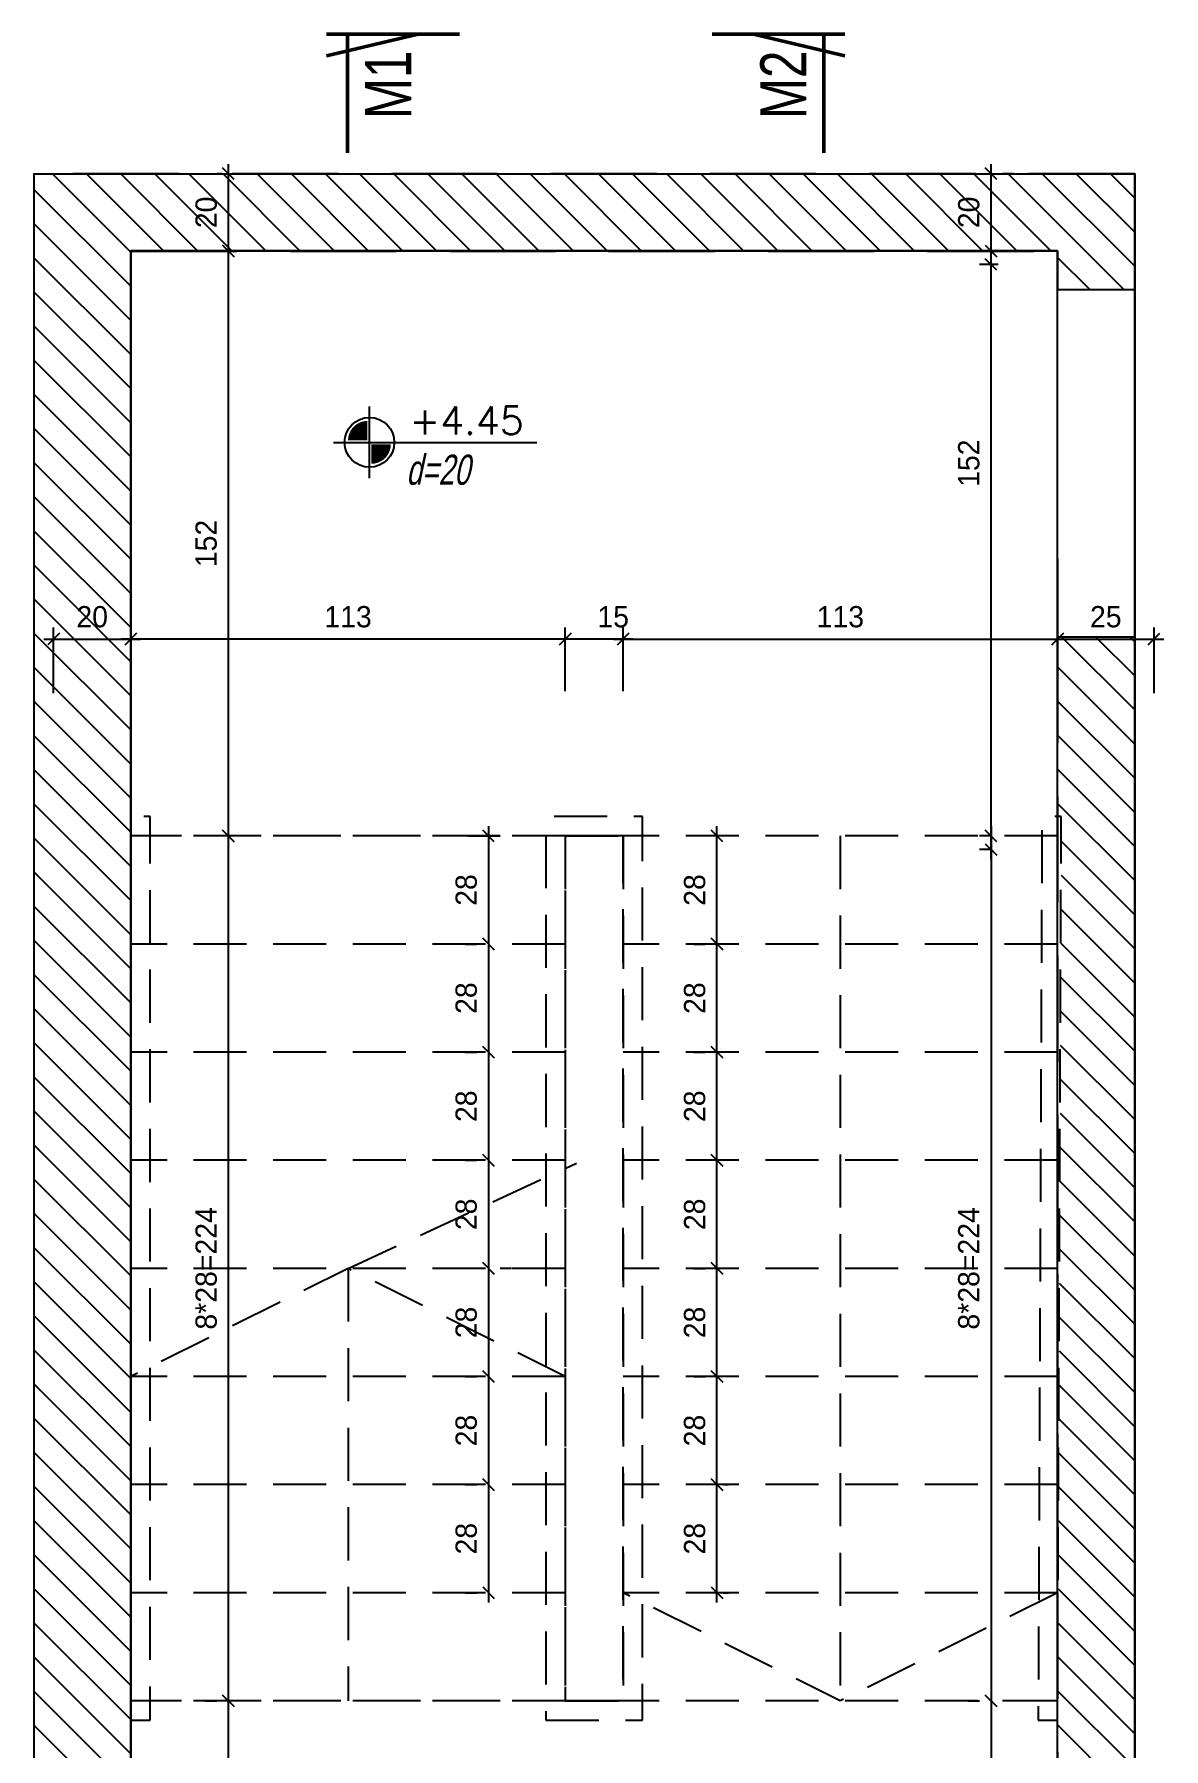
# Model space of a CAD drawing. Header units: inches. Extents: x -5298 to 11252, y 8210 to 22495.
# Drawn here: x 10465.4 to 10757.9, y 11785.6 to 12229.6 of the extents above; entities that cross this region are included whole.
import ezdxf
from ezdxf.enums import TextEntityAlignment as Align

# ---------------------------------------------------------------- set-up
doc = ezdxf.new("R2010")
doc.units = ezdxf.units.IN
doc.header["$LTSCALE"] = 55
doc.header["$MEASUREMENT"] = 0
doc.linetypes.add('DASHED2', pattern=[0.375, 0.25, -0.125])
doc.linetypes.add('HIDDEN', pattern=[0.375, 0.25, -0.125])
doc.layers.get('Defpoints').update_dxf_attribs({"color": 40})
for name, color, linetype in [('BEAM', 3, 'Continuous'), ('D7', 2, 'Continuous'), ('dim', 2, 'Continuous'), ('dim-50-v', 2, 'Continuous'), ('ENG_beton nifsak', 4, 'Continuous'), ('ENG_beton ole', 3, 'DASHED2'), ('HATCH', 8, 'Continuous'), ('V', 1, 'Continuous')]:
    doc.layers.add(name, color=color, linetype=linetype)
doc.layers.add('W', color=1, linetype='Continuous', lineweight=50)
doc.styles.add('AA', font='hebtxt', dxfattribs={"width": 0.8, "oblique": 8})
doc.styles.add('AD', font='oron')
doc.styles.add('HEBTXT', font='hebtxt-weld.shx')
doc.styles.add('ROMANS', font='romans')
doc.dimstyles.new('25', dxfattribs={"dimtxt": 5.5, "dimasz": 3, "dimexe": 3, "dimexo": 6, "dimgap": 3, "dimtad": 1, "dimdec": 0, "dimrnd": 0.5, "dimdsep": 46, "dimtxsty": 'HEBTXT', "dimblk1": 'OBLIQUE', "dimblk2": 'OBLIQUE', "dimsah": 1, "dimcen": 1, "dimdle": 2.5, "dimclre": 9, "dimclrt": 3, "dimadec": 0, "dimazin": 0, "dimtfac": 1, "dimtdec": 0, "dimtix": 1, "dimtmove": 2, "dimatfit": 3, "dimldrblk": 'OBLIQUE', "dimfxl": 1, "dimtolj": 1, "dimarcsym": 0})

# ---------------------------------------------------------------- blocks, each defined once
blk = doc.blocks.new('_OBLIQUE')
at = {"color": 0, "linetype": 'ByBlock'}
blk.add_line((-0.5, -0.5), (0.5, 0.5), dxfattribs=at)
blk = doc.blocks.new('*D318')
at = {"layer": 'Defpoints', "color": 0, "linetype": 'Continuous', "transparency": 16777216}
for p in [(10713.22, 12170), (10721.08, 12170, 0), (10719.22, 12018.49)]:
    blk.add_point(p, dxfattribs=at)
at = {"layer": 'dim-50-v', "color": 0, "linetype": 'Continuous', "lineweight": -2, "transparency": 16777216}
blk.add_line((10713.22, 12015.99), (10713.22, 12172.5), dxfattribs=at)
at = {"layer": 'dim-50-v', "color": 9, "linetype": 'Continuous', "lineweight": -2, "transparency": 16777216}
for p, q in [((10715.08, 12170), (10710.22, 12170)), ((10713.22, 12018.49), (10710.22, 12018.49))]:
    blk.add_line(p, q, dxfattribs=at)
at = {"layer": 'dim-50-v', "color": 0, "linetype": 'Continuous', "lineweight": -2, "transparency": 16777216, "xscale": 3, "yscale": 3, "zscale": 3}
for p, rotation in [((10713.22, 12170), 90), ((10713.22, 12018.49), 270)]:
    blk.add_blockref('_OBLIQUE', p, dxfattribs=dict(at, rotation=rotation))
at = {"layer": 'dim-50-v', "color": 3, "linetype": 'Continuous', "transparency": 16777216, "insert": (10707.47, 12118.54), "char_height": 5.5, "attachment_point": 5, "rotation": 90, "style": 'HEBTXT'}
blk.add_mtext('\\A1;152', dxfattribs=at)
blk = doc.blocks.new('*D319')
at = {"layer": 'Defpoints', "color": 0, "linetype": 'Continuous', "transparency": 16777216}
for p in [(10713.22, 11797.99, 0), (10713.22, 11683.5), (10726.14, 11683.5, 0)]:
    blk.add_point(p, dxfattribs=at)
at = {"layer": 'dim-50-v', "color": 0, "linetype": 'Continuous', "lineweight": -2, "transparency": 16777216}
blk.add_line((10713.22, 11800.49), (10713.22, 11681), dxfattribs=at)
at = {"layer": 'dim-50-v', "color": 9, "linetype": 'Continuous', "lineweight": -2, "transparency": 16777216}
for p, q in [((10719.22, 11797.99), (10716.22, 11797.99)), ((10720.14, 11683.5), (10710.22, 11683.5))]:
    blk.add_line(p, q, dxfattribs=at)
at = {"layer": 'dim-50-v', "color": 0, "linetype": 'Continuous', "lineweight": -2, "transparency": 16777216, "xscale": 3, "yscale": 3, "zscale": 3}
for p, rotation in [((10713.22, 11797.99), 90), ((10713.22, 11683.5), 270)]:
    blk.add_blockref('_OBLIQUE', p, dxfattribs=dict(at, rotation=rotation))
at = {"layer": 'dim-50-v', "color": 3, "linetype": 'Continuous', "transparency": 16777216, "insert": (10707.47, 11745.64), "char_height": 5.5, "attachment_point": 5, "rotation": 90, "style": 'HEBTXT'}
blk.add_mtext('\\A1;115', dxfattribs=at)
blk = doc.blocks.new('*D320')
at = {"layer": 'Defpoints', "color": 0, "linetype": 'Continuous', "transparency": 16777216}
for p in [(10730.44, 12099.67, 0), (10755.43, 12072.99), (10755.43, 12052.99)]:
    blk.add_point(p, dxfattribs=at)
at = {"layer": 'dim-50-v', "color": 9, "linetype": 'Continuous', "lineweight": -2, "transparency": 16777216}
for p, q in [((10730.44, 12093.67), (10730.44, 12069.99)), ((10755.43, 12058.99), (10755.43, 12075.99))]:
    blk.add_line(p, q, dxfattribs=at)
at = {"layer": 'dim-50-v', "color": 0, "linetype": 'Continuous', "lineweight": -2, "transparency": 16777216}
blk.add_line((10727.94, 12072.99), (10757.93, 12072.99), dxfattribs=at)
at = {"layer": 'dim-50-v', "color": 0, "linetype": 'Continuous', "lineweight": -2, "transparency": 16777216, "xscale": 3, "yscale": 3, "zscale": 3, "rotation": 180}
blk.add_blockref('_OBLIQUE', (10730.44, 12072.99), dxfattribs=at)
at = {"layer": 'dim-50-v', "color": 0, "linetype": 'Continuous', "lineweight": -2, "transparency": 16777216, "xscale": 3, "yscale": 3, "zscale": 3}
blk.add_blockref('_OBLIQUE', (10755.43, 12072.99), dxfattribs=at)
at = {"layer": 'dim-50-v', "color": 3, "linetype": 'Continuous', "transparency": 16777216, "insert": (10742.94, 12078.74), "char_height": 5.5, "attachment_point": 5, "style": 'HEBTXT'}
blk.add_mtext('\\A1;25', dxfattribs=at)
blk = doc.blocks.new('*D321')
at = {"layer": 'Defpoints', "color": 0, "linetype": 'Continuous', "transparency": 16777216}
for p in [(10730.44, 12099.67, 0), (10730.44, 12072.99), (10617.94, 12053.49, 0)]:
    blk.add_point(p, dxfattribs=at)
at = {"layer": 'dim-50-v', "color": 9, "linetype": 'Continuous', "lineweight": -2, "transparency": 16777216}
for p, q in [((10730.44, 12093.67), (10730.44, 12069.99)), ((10617.94, 12059.49), (10617.94, 12075.99))]:
    blk.add_line(p, q, dxfattribs=at)
at = {"layer": 'dim-50-v', "color": 0, "linetype": 'Continuous', "lineweight": -2, "transparency": 16777216}
blk.add_line((10615.44, 12072.99), (10732.94, 12072.99), dxfattribs=at)
at = {"layer": 'dim-50-v', "color": 0, "linetype": 'Continuous', "lineweight": -2, "transparency": 16777216, "xscale": 3, "yscale": 3, "zscale": 3, "rotation": 180}
blk.add_blockref('_OBLIQUE', (10617.94, 12072.99), dxfattribs=at)
at = {"layer": 'dim-50-v', "color": 0, "linetype": 'Continuous', "lineweight": -2, "transparency": 16777216, "xscale": 3, "yscale": 3, "zscale": 3}
blk.add_blockref('_OBLIQUE', (10730.44, 12072.99), dxfattribs=at)
at = {"layer": 'dim-50-v', "color": 3, "linetype": 'Continuous', "transparency": 16777216, "insert": (10674.19, 12078.74), "char_height": 5.5, "attachment_point": 5, "style": 'HEBTXT'}
blk.add_mtext('\\A1;113', dxfattribs=at)
blk = doc.blocks.new('*D322')
at = {"layer": 'Defpoints', "color": 0, "linetype": 'Continuous', "transparency": 16777216}
for p in [(10490.43, 12099.67, 0), (10490.43, 12072.99), (10470.43, 12052.99)]:
    blk.add_point(p, dxfattribs=at)
at = {"layer": 'dim-50-v', "color": 9, "linetype": 'Continuous', "lineweight": -2, "transparency": 16777216}
for p, q in [((10490.43, 12093.67), (10490.43, 12069.99)), ((10470.43, 12058.99), (10470.43, 12075.99))]:
    blk.add_line(p, q, dxfattribs=at)
at = {"layer": 'dim-50-v', "color": 0, "linetype": 'Continuous', "lineweight": -2, "transparency": 16777216}
blk.add_line((10467.93, 12072.99), (10492.93, 12072.99), dxfattribs=at)
at = {"layer": 'dim-50-v', "color": 0, "linetype": 'Continuous', "lineweight": -2, "transparency": 16777216, "xscale": 3, "yscale": 3, "zscale": 3, "rotation": 180}
blk.add_blockref('_OBLIQUE', (10470.43, 12072.99), dxfattribs=at)
at = {"layer": 'dim-50-v', "color": 0, "linetype": 'Continuous', "lineweight": -2, "transparency": 16777216, "xscale": 3, "yscale": 3, "zscale": 3}
blk.add_blockref('_OBLIQUE', (10490.43, 12072.99), dxfattribs=at)
at = {"layer": 'dim-50-v', "color": 3, "linetype": 'Continuous', "transparency": 16777216, "insert": (10480.43, 12078.74), "char_height": 5.5, "attachment_point": 5, "style": 'HEBTXT'}
blk.add_mtext('\\A1;20', dxfattribs=at)
blk = doc.blocks.new('*D323')
at = {"layer": 'Defpoints', "color": 0, "linetype": 'Continuous', "transparency": 16777216}
for p in [(10602.94, 12072.99), (10602.94, 12053.49, 0), (10617.94, 12053.49, 0)]:
    blk.add_point(p, dxfattribs=at)
at = {"layer": 'dim-50-v', "color": 9, "linetype": 'Continuous', "lineweight": -2, "transparency": 16777216}
for p, q in [((10602.94, 12059.49), (10602.94, 12075.99)), ((10617.94, 12059.49), (10617.94, 12075.99))]:
    blk.add_line(p, q, dxfattribs=at)
at = {"layer": 'dim-50-v', "color": 0, "linetype": 'Continuous', "lineweight": -2, "transparency": 16777216}
blk.add_line((10620.44, 12072.99), (10600.44, 12072.99), dxfattribs=at)
at = {"layer": 'dim-50-v', "color": 0, "linetype": 'Continuous', "lineweight": -2, "transparency": 16777216, "xscale": 3, "yscale": 3, "zscale": 3, "rotation": 180}
blk.add_blockref('_OBLIQUE', (10602.94, 12072.99), dxfattribs=at)
at = {"layer": 'dim-50-v', "color": 0, "linetype": 'Continuous', "lineweight": -2, "transparency": 16777216, "xscale": 3, "yscale": 3, "zscale": 3}
blk.add_blockref('_OBLIQUE', (10617.94, 12072.99), dxfattribs=at)
at = {"layer": 'dim-50-v', "color": 3, "linetype": 'Continuous', "transparency": 16777216, "insert": (10615.36, 12078.74), "char_height": 5.5, "attachment_point": 5, "style": 'HEBTXT'}
blk.add_mtext('\\A1;15', dxfattribs=at)
blk = doc.blocks.new('*D324')
at = {"layer": 'Defpoints', "color": 0, "linetype": 'Continuous', "transparency": 16777216}
for p in [(10490.43, 12099.67, 0), (10490.43, 12072.99), (10602.94, 12053.49, 0)]:
    blk.add_point(p, dxfattribs=at)
at = {"layer": 'dim-50-v', "color": 9, "linetype": 'Continuous', "lineweight": -2, "transparency": 16777216}
for p, q in [((10490.43, 12093.67), (10490.43, 12069.99)), ((10602.94, 12059.49), (10602.94, 12075.99))]:
    blk.add_line(p, q, dxfattribs=at)
at = {"layer": 'dim-50-v', "color": 0, "linetype": 'Continuous', "lineweight": -2, "transparency": 16777216}
blk.add_line((10605.44, 12072.99), (10487.93, 12072.99), dxfattribs=at)
at = {"layer": 'dim-50-v', "color": 0, "linetype": 'Continuous', "lineweight": -2, "transparency": 16777216, "xscale": 3, "yscale": 3, "zscale": 3, "rotation": 180}
blk.add_blockref('_OBLIQUE', (10490.43, 12072.99), dxfattribs=at)
at = {"layer": 'dim-50-v', "color": 0, "linetype": 'Continuous', "lineweight": -2, "transparency": 16777216, "xscale": 3, "yscale": 3, "zscale": 3}
blk.add_blockref('_OBLIQUE', (10602.94, 12072.99), dxfattribs=at)
at = {"layer": 'dim-50-v', "color": 3, "linetype": 'Continuous', "transparency": 16777216, "insert": (10546.69, 12078.74), "char_height": 5.5, "attachment_point": 5, "style": 'HEBTXT'}
blk.add_mtext('\\A1;113', dxfattribs=at)
blk = doc.blocks.new('*D326')
at = {"layer": 'Defpoints', "color": 0, "linetype": 'Continuous', "transparency": 16777216}
for p in [(10515.72, 12193.49), (10520.1, 12193.49, 0), (10542.55, 12173.5, 0)]:
    blk.add_point(p, dxfattribs=at)
at = {"layer": 'dim-50-v', "color": 9, "linetype": 'Continuous', "lineweight": -2, "transparency": 16777216}
for p, q in [((10514.1, 12193.49), (10512.72, 12193.49)), ((10536.55, 12173.5), (10512.72, 12173.5))]:
    blk.add_line(p, q, dxfattribs=at)
at = {"layer": 'dim-50-v', "color": 0, "linetype": 'Continuous', "lineweight": -2, "transparency": 16777216}
blk.add_line((10515.72, 12171), (10515.72, 12195.99), dxfattribs=at)
at = {"layer": 'dim-50-v', "color": 0, "linetype": 'Continuous', "lineweight": -2, "transparency": 16777216, "xscale": 3, "yscale": 3, "zscale": 3}
for p, rotation in [((10515.72, 12193.49), 90), ((10515.72, 12173.5), 270)]:
    blk.add_blockref('_OBLIQUE', p, dxfattribs=dict(at, rotation=rotation))
at = {"layer": 'dim-50-v', "color": 3, "linetype": 'Continuous', "transparency": 16777216, "insert": (10509.97, 12183.49), "char_height": 5.5, "attachment_point": 5, "rotation": 90, "style": 'HEBTXT'}
blk.add_mtext('\\A1;20', dxfattribs=at)
blk = doc.blocks.new('*D328')
at = {"layer": 'Defpoints', "color": 0, "linetype": 'Continuous', "transparency": 16777216}
for p in [(10637.97, 11853.99, 0), (10642.22, 11853.99), (10637.97, 11825.99, 0)]:
    blk.add_point(p, dxfattribs=at)
at = {"layer": 'dim-50-v', "color": 0, "linetype": 'Continuous', "lineweight": -2, "transparency": 16777216}
blk.add_line((10642.22, 11823.49), (10642.22, 11856.49), dxfattribs=at)
at = {"layer": 'dim-50-v', "color": 9, "linetype": 'Continuous', "lineweight": -2, "transparency": 16777216}
for p, q in [((10643.97, 11853.99), (10645.22, 11853.99)), ((10643.97, 11825.99), (10645.22, 11825.99))]:
    blk.add_line(p, q, dxfattribs=at)
at = {"layer": 'dim-50-v', "color": 0, "linetype": 'Continuous', "lineweight": -2, "transparency": 16777216, "xscale": 3, "yscale": 3, "zscale": 3}
for p, rotation in [((10642.22, 11853.99), 90), ((10642.22, 11825.99), 270)]:
    blk.add_blockref('_OBLIQUE', p, dxfattribs=dict(at, rotation=rotation))
at = {"layer": 'dim-50-v', "color": 3, "linetype": 'Continuous', "transparency": 16777216, "insert": (10636.47, 11839.99), "char_height": 5.5, "attachment_point": 5, "rotation": 90, "style": 'HEBTXT'}
blk.add_mtext('\\A1;28', dxfattribs=at)
blk = doc.blocks.new('*D329')
at = {"layer": 'Defpoints', "color": 0, "linetype": 'Continuous', "transparency": 16777216}
for p in [(10642.22, 11881.99, 0), (10642.22, 11881.99), (10637.97, 11853.99, 0)]:
    blk.add_point(p, dxfattribs=at)
at = {"layer": 'dim-50-v', "color": 0, "linetype": 'Continuous', "lineweight": -2, "transparency": 16777216}
blk.add_line((10642.22, 11851.49), (10642.22, 11884.49), dxfattribs=at)
at = {"layer": 'dim-50-v', "color": 9, "linetype": 'Continuous', "lineweight": -2, "transparency": 16777216}
for p, q in [((10636.22, 11881.99), (10639.22, 11881.99)), ((10643.97, 11853.99), (10645.22, 11853.99))]:
    blk.add_line(p, q, dxfattribs=at)
at = {"layer": 'dim-50-v', "color": 0, "linetype": 'Continuous', "lineweight": -2, "transparency": 16777216, "xscale": 3, "yscale": 3, "zscale": 3}
for p, rotation in [((10642.22, 11881.99), 90), ((10642.22, 11853.99), 270)]:
    blk.add_blockref('_OBLIQUE', p, dxfattribs=dict(at, rotation=rotation))
at = {"layer": 'dim-50-v', "color": 3, "linetype": 'Continuous', "transparency": 16777216, "insert": (10636.47, 11867.99), "char_height": 5.5, "attachment_point": 5, "rotation": 90, "style": 'HEBTXT'}
blk.add_mtext('\\A1;28', dxfattribs=at)
blk = doc.blocks.new('*D330')
at = {"layer": 'Defpoints', "color": 0, "linetype": 'Continuous', "transparency": 16777216}
for p in [(10642.22, 11909.99, 0), (10642.22, 11909.99), (10642.22, 11881.99, 0)]:
    blk.add_point(p, dxfattribs=at)
at = {"layer": 'dim-50-v', "color": 9, "linetype": 'Continuous', "lineweight": -2, "transparency": 16777216}
for p, q in [((10636.22, 11909.99), (10639.22, 11909.99)), ((10636.22, 11881.99), (10639.22, 11881.99))]:
    blk.add_line(p, q, dxfattribs=at)
at = {"layer": 'dim-50-v', "color": 0, "linetype": 'Continuous', "lineweight": -2, "transparency": 16777216}
blk.add_line((10642.22, 11879.49), (10642.22, 11912.49), dxfattribs=at)
at = {"layer": 'dim-50-v', "color": 0, "linetype": 'Continuous', "lineweight": -2, "transparency": 16777216, "xscale": 3, "yscale": 3, "zscale": 3}
for p, rotation in [((10642.22, 11909.99), 90), ((10642.22, 11881.99), 270)]:
    blk.add_blockref('_OBLIQUE', p, dxfattribs=dict(at, rotation=rotation))
at = {"layer": 'dim-50-v', "color": 3, "linetype": 'Continuous', "transparency": 16777216, "insert": (10636.47, 11895.99), "char_height": 5.5, "attachment_point": 5, "rotation": 90, "style": 'HEBTXT'}
blk.add_mtext('\\A1;28', dxfattribs=at)
blk = doc.blocks.new('*D331')
at = {"layer": 'Defpoints', "color": 0, "linetype": 'Continuous', "transparency": 16777216}
for p in [(10642.22, 11937.99), (10646.23, 11937.99, 0), (10642.22, 11909.99, 0)]:
    blk.add_point(p, dxfattribs=at)
at = {"layer": 'dim-50-v', "color": 0, "linetype": 'Continuous', "lineweight": -2, "transparency": 16777216}
blk.add_line((10642.22, 11907.49), (10642.22, 11940.49), dxfattribs=at)
at = {"layer": 'dim-50-v', "color": 9, "linetype": 'Continuous', "lineweight": -2, "transparency": 16777216}
for p, q in [((10640.23, 11937.99), (10639.22, 11937.99)), ((10636.22, 11909.99), (10639.22, 11909.99))]:
    blk.add_line(p, q, dxfattribs=at)
at = {"layer": 'dim-50-v', "color": 0, "linetype": 'Continuous', "lineweight": -2, "transparency": 16777216, "xscale": 3, "yscale": 3, "zscale": 3}
for p, rotation in [((10642.22, 11937.99), 90), ((10642.22, 11909.99), 270)]:
    blk.add_blockref('_OBLIQUE', p, dxfattribs=dict(at, rotation=rotation))
at = {"layer": 'dim-50-v', "color": 3, "linetype": 'Continuous', "transparency": 16777216, "insert": (10636.47, 11923.99), "char_height": 5.5, "attachment_point": 5, "rotation": 90, "style": 'HEBTXT'}
blk.add_mtext('\\A1;28', dxfattribs=at)
blk = doc.blocks.new('*D332')
at = {"layer": 'Defpoints', "color": 0, "linetype": 'Continuous', "transparency": 16777216}
for p in [(10642.22, 11965.99, 0), (10642.22, 11965.99), (10646.23, 11937.99, 0)]:
    blk.add_point(p, dxfattribs=at)
at = {"layer": 'dim-50-v', "color": 0, "linetype": 'Continuous', "lineweight": -2, "transparency": 16777216}
blk.add_line((10642.22, 11935.49), (10642.22, 11968.49), dxfattribs=at)
at = {"layer": 'dim-50-v', "color": 9, "linetype": 'Continuous', "lineweight": -2, "transparency": 16777216}
for p, q in [((10636.22, 11965.99), (10639.22, 11965.99)), ((10640.23, 11937.99), (10639.22, 11937.99))]:
    blk.add_line(p, q, dxfattribs=at)
at = {"layer": 'dim-50-v', "color": 0, "linetype": 'Continuous', "lineweight": -2, "transparency": 16777216, "xscale": 3, "yscale": 3, "zscale": 3}
for p, rotation in [((10642.22, 11965.99), 90), ((10642.22, 11937.99), 270)]:
    blk.add_blockref('_OBLIQUE', p, dxfattribs=dict(at, rotation=rotation))
at = {"layer": 'dim-50-v', "color": 3, "linetype": 'Continuous', "transparency": 16777216, "insert": (10636.47, 11951.99), "char_height": 5.5, "attachment_point": 5, "rotation": 90, "style": 'HEBTXT'}
blk.add_mtext('\\A1;28', dxfattribs=at)
blk = doc.blocks.new('*D333')
at = {"layer": 'Defpoints', "color": 0, "linetype": 'Continuous', "transparency": 16777216}
for p in [(10642.22, 11993.99, 0), (10642.22, 11993.99), (10642.22, 11965.99, 0)]:
    blk.add_point(p, dxfattribs=at)
at = {"layer": 'dim-50-v', "color": 9, "linetype": 'Continuous', "lineweight": -2, "transparency": 16777216}
for p, q in [((10636.22, 11993.99), (10639.22, 11993.99)), ((10636.22, 11965.99), (10639.22, 11965.99))]:
    blk.add_line(p, q, dxfattribs=at)
at = {"layer": 'dim-50-v', "color": 0, "linetype": 'Continuous', "lineweight": -2, "transparency": 16777216}
blk.add_line((10642.22, 11963.49), (10642.22, 11996.49), dxfattribs=at)
at = {"layer": 'dim-50-v', "color": 0, "linetype": 'Continuous', "lineweight": -2, "transparency": 16777216, "xscale": 3, "yscale": 3, "zscale": 3}
for p, rotation in [((10642.22, 11993.99), 90), ((10642.22, 11965.99), 270)]:
    blk.add_blockref('_OBLIQUE', p, dxfattribs=dict(at, rotation=rotation))
at = {"layer": 'dim-50-v', "color": 3, "linetype": 'Continuous', "transparency": 16777216, "insert": (10636.47, 11979.99), "char_height": 5.5, "attachment_point": 5, "rotation": 90, "style": 'HEBTXT'}
blk.add_mtext('\\A1;28', dxfattribs=at)
blk = doc.blocks.new('*D334')
at = {"layer": 'Defpoints', "color": 0, "linetype": 'Continuous', "transparency": 16777216}
for p in [(10642.22, 12021.99), (10646.72, 12021.99, 0), (10642.22, 11993.99, 0)]:
    blk.add_point(p, dxfattribs=at)
at = {"layer": 'dim-50-v', "color": 0, "linetype": 'Continuous', "lineweight": -2, "transparency": 16777216}
blk.add_line((10642.22, 11991.49), (10642.22, 12024.49), dxfattribs=at)
at = {"layer": 'dim-50-v', "color": 9, "linetype": 'Continuous', "lineweight": -2, "transparency": 16777216}
for p, q in [((10640.72, 12021.99), (10639.22, 12021.99)), ((10636.22, 11993.99), (10639.22, 11993.99))]:
    blk.add_line(p, q, dxfattribs=at)
at = {"layer": 'dim-50-v', "color": 0, "linetype": 'Continuous', "lineweight": -2, "transparency": 16777216, "xscale": 3, "yscale": 3, "zscale": 3}
for p, rotation in [((10642.22, 12021.99), 90), ((10642.22, 11993.99), 270)]:
    blk.add_blockref('_OBLIQUE', p, dxfattribs=dict(at, rotation=rotation))
at = {"layer": 'dim-50-v', "color": 3, "linetype": 'Continuous', "transparency": 16777216, "insert": (10636.47, 12007.99), "char_height": 5.5, "attachment_point": 5, "rotation": 90, "style": 'HEBTXT'}
blk.add_mtext('\\A1;28', dxfattribs=at)
blk = doc.blocks.new('*D335')
at = {"layer": 'Defpoints', "color": 0, "linetype": 'Continuous', "transparency": 16777216}
for p in [(10571.68, 12021.99, 0), (10583.06, 11993.99, 0), (10583.06, 11993.99)]:
    blk.add_point(p, dxfattribs=at)
at = {"layer": 'dim-50-v', "color": 0, "linetype": 'Continuous', "lineweight": -2, "transparency": 16777216}
blk.add_line((10583.06, 12024.49), (10583.06, 11991.49), dxfattribs=at)
at = {"layer": 'dim-50-v', "color": 9, "linetype": 'Continuous', "lineweight": -2, "transparency": 16777216}
for p, q in [((10577.68, 12021.99), (10586.06, 12021.99)), ((10577.06, 11993.99), (10580.06, 11993.99))]:
    blk.add_line(p, q, dxfattribs=at)
at = {"layer": 'dim-50-v', "color": 0, "linetype": 'Continuous', "lineweight": -2, "transparency": 16777216, "xscale": 3, "yscale": 3, "zscale": 3}
for p, rotation in [((10583.06, 12021.99), 90), ((10583.06, 11993.99), 270)]:
    blk.add_blockref('_OBLIQUE', p, dxfattribs=dict(at, rotation=rotation))
at = {"layer": 'dim-50-v', "color": 3, "linetype": 'Continuous', "transparency": 16777216, "insert": (10577.31, 12007.99), "char_height": 5.5, "attachment_point": 5, "rotation": 90, "style": 'HEBTXT'}
blk.add_mtext('\\A1;28', dxfattribs=at)
blk = doc.blocks.new('*D336')
at = {"layer": 'Defpoints', "color": 0, "linetype": 'Continuous', "transparency": 16777216}
for p in [(10583.06, 11993.99, 0), (10583.06, 11965.99, 0), (10583.06, 11965.99)]:
    blk.add_point(p, dxfattribs=at)
at = {"layer": 'dim-50-v', "color": 9, "linetype": 'Continuous', "lineweight": -2, "transparency": 16777216}
for p, q in [((10577.06, 11993.99), (10580.06, 11993.99)), ((10577.06, 11965.99), (10580.06, 11965.99))]:
    blk.add_line(p, q, dxfattribs=at)
at = {"layer": 'dim-50-v', "color": 0, "linetype": 'Continuous', "lineweight": -2, "transparency": 16777216}
blk.add_line((10583.06, 11996.49), (10583.06, 11963.49), dxfattribs=at)
at = {"layer": 'dim-50-v', "color": 0, "linetype": 'Continuous', "lineweight": -2, "transparency": 16777216, "xscale": 3, "yscale": 3, "zscale": 3}
for p, rotation in [((10583.06, 11993.99), 90), ((10583.06, 11965.99), 270)]:
    blk.add_blockref('_OBLIQUE', p, dxfattribs=dict(at, rotation=rotation))
at = {"layer": 'dim-50-v', "color": 3, "linetype": 'Continuous', "transparency": 16777216, "insert": (10577.31, 11979.99), "char_height": 5.5, "attachment_point": 5, "rotation": 90, "style": 'HEBTXT'}
blk.add_mtext('\\A1;28', dxfattribs=at)
blk = doc.blocks.new('*D337')
at = {"layer": 'Defpoints', "color": 0, "linetype": 'Continuous', "transparency": 16777216}
for p in [(10583.06, 11965.99, 0), (10583.06, 11937.99, 0), (10583.06, 11937.99)]:
    blk.add_point(p, dxfattribs=at)
at = {"layer": 'dim-50-v', "color": 0, "linetype": 'Continuous', "lineweight": -2, "transparency": 16777216}
blk.add_line((10583.06, 11968.49), (10583.06, 11935.49), dxfattribs=at)
at = {"layer": 'dim-50-v', "color": 9, "linetype": 'Continuous', "lineweight": -2, "transparency": 16777216}
for p, q in [((10577.06, 11965.99), (10580.06, 11965.99)), ((10577.06, 11937.99), (10580.06, 11937.99))]:
    blk.add_line(p, q, dxfattribs=at)
at = {"layer": 'dim-50-v', "color": 0, "linetype": 'Continuous', "lineweight": -2, "transparency": 16777216, "xscale": 3, "yscale": 3, "zscale": 3}
for p, rotation in [((10583.06, 11965.99), 90), ((10583.06, 11937.99), 270)]:
    blk.add_blockref('_OBLIQUE', p, dxfattribs=dict(at, rotation=rotation))
at = {"layer": 'dim-50-v', "color": 3, "linetype": 'Continuous', "transparency": 16777216, "insert": (10577.31, 11951.99), "char_height": 5.5, "attachment_point": 5, "rotation": 90, "style": 'HEBTXT'}
blk.add_mtext('\\A1;28', dxfattribs=at)
blk = doc.blocks.new('*D338')
at = {"layer": 'Defpoints', "color": 0, "linetype": 'Continuous', "transparency": 16777216}
for p in [(10583.06, 11937.99, 0), (10583.06, 11909.99, 0), (10583.06, 11909.99)]:
    blk.add_point(p, dxfattribs=at)
at = {"layer": 'dim-50-v', "color": 0, "linetype": 'Continuous', "lineweight": -2, "transparency": 16777216}
blk.add_line((10583.06, 11940.49), (10583.06, 11907.49), dxfattribs=at)
at = {"layer": 'dim-50-v', "color": 9, "linetype": 'Continuous', "lineweight": -2, "transparency": 16777216}
for p, q in [((10577.06, 11937.99), (10580.06, 11937.99)), ((10589.06, 11909.99), (10586.06, 11909.99))]:
    blk.add_line(p, q, dxfattribs=at)
at = {"layer": 'dim-50-v', "color": 0, "linetype": 'Continuous', "lineweight": -2, "transparency": 16777216, "xscale": 3, "yscale": 3, "zscale": 3}
for p, rotation in [((10583.06, 11937.99), 90), ((10583.06, 11909.99), 270)]:
    blk.add_blockref('_OBLIQUE', p, dxfattribs=dict(at, rotation=rotation))
at = {"layer": 'dim-50-v', "color": 3, "linetype": 'Continuous', "transparency": 16777216, "insert": (10577.31, 11923.99), "char_height": 5.5, "attachment_point": 5, "rotation": 90, "style": 'HEBTXT'}
blk.add_mtext('\\A1;28', dxfattribs=at)
blk = doc.blocks.new('*D339')
at = {"layer": 'Defpoints', "color": 0, "linetype": 'Continuous', "transparency": 16777216}
for p in [(10583.06, 11909.99, 0), (10583.06, 11881.99, 0), (10583.06, 11881.99)]:
    blk.add_point(p, dxfattribs=at)
at = {"layer": 'dim-50-v', "color": 0, "linetype": 'Continuous', "lineweight": -2, "transparency": 16777216}
blk.add_line((10583.06, 11912.49), (10583.06, 11879.49), dxfattribs=at)
at = {"layer": 'dim-50-v', "color": 9, "linetype": 'Continuous', "lineweight": -2, "transparency": 16777216}
for p, q in [((10589.06, 11909.99), (10586.06, 11909.99)), ((10577.06, 11881.99), (10580.06, 11881.99))]:
    blk.add_line(p, q, dxfattribs=at)
at = {"layer": 'dim-50-v', "color": 0, "linetype": 'Continuous', "lineweight": -2, "transparency": 16777216, "xscale": 3, "yscale": 3, "zscale": 3}
for p, rotation in [((10583.06, 11909.99), 90), ((10583.06, 11881.99), 270)]:
    blk.add_blockref('_OBLIQUE', p, dxfattribs=dict(at, rotation=rotation))
at = {"layer": 'dim-50-v', "color": 3, "linetype": 'Continuous', "transparency": 16777216, "insert": (10577.31, 11895.99), "char_height": 5.5, "attachment_point": 5, "rotation": 90, "style": 'HEBTXT'}
blk.add_mtext('\\A1;28', dxfattribs=at)
blk = doc.blocks.new('*D340')
at = {"layer": 'Defpoints', "color": 0, "linetype": 'Continuous', "transparency": 16777216}
for p in [(10583.06, 11881.99, 0), (10583.06, 11853.99, 0), (10583.06, 11853.99)]:
    blk.add_point(p, dxfattribs=at)
at = {"layer": 'dim-50-v', "color": 0, "linetype": 'Continuous', "lineweight": -2, "transparency": 16777216}
blk.add_line((10583.06, 11884.49), (10583.06, 11851.49), dxfattribs=at)
at = {"layer": 'dim-50-v', "color": 9, "linetype": 'Continuous', "lineweight": -2, "transparency": 16777216}
for p, q in [((10577.06, 11881.99), (10580.06, 11881.99)), ((10577.06, 11853.99), (10580.06, 11853.99))]:
    blk.add_line(p, q, dxfattribs=at)
at = {"layer": 'dim-50-v', "color": 0, "linetype": 'Continuous', "lineweight": -2, "transparency": 16777216, "xscale": 3, "yscale": 3, "zscale": 3}
for p, rotation in [((10583.06, 11881.99), 90), ((10583.06, 11853.99), 270)]:
    blk.add_blockref('_OBLIQUE', p, dxfattribs=dict(at, rotation=rotation))
at = {"layer": 'dim-50-v', "color": 3, "linetype": 'Continuous', "transparency": 16777216, "insert": (10577.31, 11867.99), "char_height": 5.5, "attachment_point": 5, "rotation": 90, "style": 'HEBTXT'}
blk.add_mtext('\\A1;28', dxfattribs=at)
blk = doc.blocks.new('*D341')
at = {"layer": 'Defpoints', "color": 0, "linetype": 'Continuous', "transparency": 16777216}
for p in [(10583.06, 11853.99, 0), (10583.06, 11825.99, 0), (10583.06, 11825.99)]:
    blk.add_point(p, dxfattribs=at)
at = {"layer": 'dim-50-v', "color": 0, "linetype": 'Continuous', "lineweight": -2, "transparency": 16777216}
blk.add_line((10583.06, 11856.49), (10583.06, 11823.49), dxfattribs=at)
at = {"layer": 'dim-50-v', "color": 9, "linetype": 'Continuous', "lineweight": -2, "transparency": 16777216}
for p, q in [((10577.06, 11853.99), (10580.06, 11853.99)), ((10577.06, 11825.99), (10580.06, 11825.99))]:
    blk.add_line(p, q, dxfattribs=at)
at = {"layer": 'dim-50-v', "color": 0, "linetype": 'Continuous', "lineweight": -2, "transparency": 16777216, "xscale": 3, "yscale": 3, "zscale": 3}
for p, rotation in [((10583.06, 11853.99), 90), ((10583.06, 11825.99), 270)]:
    blk.add_blockref('_OBLIQUE', p, dxfattribs=dict(at, rotation=rotation))
at = {"layer": 'dim-50-v', "color": 3, "linetype": 'Continuous', "transparency": 16777216, "insert": (10577.31, 11839.99), "char_height": 5.5, "attachment_point": 5, "rotation": 90, "style": 'HEBTXT'}
blk.add_mtext('\\A1;28', dxfattribs=at)
blk = doc.blocks.new('PL')
at = {"linetype": 'ByBlock'}
for p, q in [((0, -0.258), (0, 0.258)), ((-0.258, 0), (1.204, 0))]:
    blk.add_line(p, q, dxfattribs=at)
at = {"color": 4, "const_width": 0.14}
for points in [[(-0.014, 0.084, 0.414214), (-0.084, 0.014, 1)], [(0.014, -0.084, 0.414214), (0.084, -0.014, 1)]]:
    blk.add_lwpolyline(points, format="xyb", dxfattribs=at)
at = {"linetype": 'ByBlock'}
blk.add_circle((0, 0), 0.179, dxfattribs=at)
at = {"style": 'ROMANS'}
blk.add_attdef('LEVEL', text='', height=0.2, dxfattribs=at).set_placement((0.698, 0.157), align=Align.MIDDLE)
blk = doc.blocks.new('*D422')
at = {"layer": 'Defpoints', "color": 0, "linetype": 'Continuous', "transparency": 16777216}
for p in [(10713.07, 12193.49, 0), (10713.22, 12193.49), (10721.08, 12173.5, 0)]:
    blk.add_point(p, dxfattribs=at)
at = {"layer": 'dim-50-v', "color": 0, "linetype": 'Continuous', "lineweight": -2, "transparency": 16777216}
blk.add_line((10713.22, 12171), (10713.22, 12195.99), dxfattribs=at)
at = {"layer": 'dim-50-v', "color": 9, "linetype": 'Continuous', "lineweight": -2, "transparency": 16777216}
for p, q in [((10719.07, 12193.49), (10716.22, 12193.49)), ((10715.08, 12173.5), (10710.22, 12173.5))]:
    blk.add_line(p, q, dxfattribs=at)
at = {"layer": 'dim-50-v', "color": 0, "linetype": 'Continuous', "lineweight": -2, "transparency": 16777216, "xscale": 3, "yscale": 3, "zscale": 3}
for p, rotation in [((10713.22, 12193.49), 90), ((10713.22, 12173.5), 270)]:
    blk.add_blockref('_OBLIQUE', p, dxfattribs=dict(at, rotation=rotation))
at = {"layer": 'dim-50-v', "color": 3, "linetype": 'Continuous', "transparency": 16777216, "insert": (10707.47, 12183.49), "char_height": 5.5, "attachment_point": 5, "rotation": 90, "style": 'HEBTXT'}
blk.add_mtext('\\A1;20', dxfattribs=at)
blk = doc.blocks.new('sdfsa')
at = {"layer": 'ENG_beton nifsak', "ltscale": 5}
blk.add_lwpolyline([(11910.61, 11975), (11910.61, 11975), (11910.61, 11565), (11625.61, 11565), (11625.61, 12095), (11910.61, 12095), (11910.61, 11975)], close=True, dxfattribs=at)
blk.add_lwpolyline([(11890.62, 11975), (11890.61, 11975), (11890.61, 12075), (11650.61, 12075), (11650.61, 11585), (11890.61, 11585), (11890.62, 11975)], dxfattribs=at)
blk = doc.blocks.new('*D1602')
at = {"layer": 'Defpoints', "color": 0, "linetype": 'Continuous', "transparency": 16777216}
for p in [(10515.72, 11797.99, 0), (10515.72, 11797.99), (10528.64, 11683.5, 0)]:
    blk.add_point(p, dxfattribs=at)
at = {"layer": 'dim-50-v', "color": 9, "linetype": 'Continuous', "lineweight": -2, "transparency": 16777216}
for p, q in [((10509.72, 11797.99), (10512.72, 11797.99)), ((10522.64, 11683.5), (10512.72, 11683.5))]:
    blk.add_line(p, q, dxfattribs=at)
at = {"layer": 'dim-50-v', "color": 0, "linetype": 'Continuous', "lineweight": -2, "transparency": 16777216}
blk.add_line((10515.72, 11681), (10515.72, 11800.49), dxfattribs=at)
at = {"layer": 'dim-50-v', "color": 0, "linetype": 'Continuous', "lineweight": -2, "transparency": 16777216, "xscale": 3, "yscale": 3, "zscale": 3}
for p, rotation in [((10515.72, 11797.99), 90), ((10515.72, 11683.5), 270)]:
    blk.add_blockref('_OBLIQUE', p, dxfattribs=dict(at, rotation=rotation))
at = {"layer": 'dim-50-v', "color": 3, "linetype": 'Continuous', "transparency": 16777216, "insert": (10509.97, 11740.74), "char_height": 5.5, "attachment_point": 5, "rotation": 90, "style": 'HEBTXT'}
blk.add_mtext('\\A1;115', dxfattribs=at)
blk = doc.blocks.new('*D1603')
at = {"layer": 'Defpoints', "color": 0, "linetype": 'Continuous', "transparency": 16777216}
for p in [(10515.72, 12021.99, 0), (10515.72, 12021.99), (10515.72, 11797.99, 0)]:
    blk.add_point(p, dxfattribs=at)
at = {"layer": 'dim-50-v', "color": 0, "linetype": 'Continuous', "lineweight": -2, "transparency": 16777216}
blk.add_line((10515.72, 11795.49), (10515.72, 12024.49), dxfattribs=at)
at = {"layer": 'dim-50-v', "color": 9, "linetype": 'Continuous', "lineweight": -2, "transparency": 16777216}
for p, q in [((10521.72, 12021.99), (10518.72, 12021.99)), ((10509.72, 11797.99), (10512.72, 11797.99))]:
    blk.add_line(p, q, dxfattribs=at)
at = {"layer": 'dim-50-v', "color": 0, "linetype": 'Continuous', "lineweight": -2, "transparency": 16777216, "xscale": 3, "yscale": 3, "zscale": 3}
for p, rotation in [((10515.72, 12021.99), 90), ((10515.72, 11797.99), 270)]:
    blk.add_blockref('_OBLIQUE', p, dxfattribs=dict(at, rotation=rotation))
at = {"layer": 'dim-50-v', "color": 3, "linetype": 'Continuous', "transparency": 16777216, "insert": (10509.97, 11909.99), "char_height": 5.5, "attachment_point": 5, "rotation": 90, "style": 'HEBTXT'}
blk.add_mtext('\\A1;8*28=224', dxfattribs=at)
blk = doc.blocks.new('*D1604')
at = {"layer": 'Defpoints', "color": 0, "linetype": 'Continuous', "transparency": 16777216}
for p in [(10515.72, 12173.49, 0), (10515.72, 12173.49), (10515.72, 12021.99, 0)]:
    blk.add_point(p, dxfattribs=at)
at = {"layer": 'dim-50-v', "color": 0, "linetype": 'Continuous', "lineweight": -2, "transparency": 16777216}
blk.add_line((10515.72, 12019.49), (10515.72, 12175.99), dxfattribs=at)
at = {"layer": 'dim-50-v', "color": 9, "linetype": 'Continuous', "lineweight": -2, "transparency": 16777216}
for p, q in [((10521.72, 12173.49), (10518.72, 12173.49)), ((10521.72, 12021.99), (10518.72, 12021.99))]:
    blk.add_line(p, q, dxfattribs=at)
at = {"layer": 'dim-50-v', "color": 0, "linetype": 'Continuous', "lineweight": -2, "transparency": 16777216, "xscale": 3, "yscale": 3, "zscale": 3}
for p, rotation in [((10515.72, 12173.49), 90), ((10515.72, 12021.99), 270)]:
    blk.add_blockref('_OBLIQUE', p, dxfattribs=dict(at, rotation=rotation))
at = {"layer": 'dim-50-v', "color": 3, "linetype": 'Continuous', "transparency": 16777216, "insert": (10509.97, 12097.74), "char_height": 5.5, "attachment_point": 5, "rotation": 90, "style": 'HEBTXT'}
blk.add_mtext('\\A1;152', dxfattribs=at)
blk = doc.blocks.new('*D1605')
at = {"layer": 'Defpoints', "color": 0, "linetype": 'Continuous', "transparency": 16777216}
for p in [(10719.22, 12021.99, 0), (10713.22, 11797.99, 0), (10713.22, 11797.99)]:
    blk.add_point(p, dxfattribs=at)
at = {"layer": 'dim-50-v', "color": 0, "linetype": 'Continuous', "lineweight": -2, "transparency": 16777216}
blk.add_line((10713.22, 12024.49), (10713.22, 11795.49), dxfattribs=at)
at = {"layer": 'dim-50-v', "color": 9, "linetype": 'Continuous', "lineweight": -2, "transparency": 16777216}
for p, q in [((10713.22, 12021.99), (10710.22, 12021.99)), ((10707.22, 11797.99), (10710.22, 11797.99))]:
    blk.add_line(p, q, dxfattribs=at)
at = {"layer": 'dim-50-v', "color": 0, "linetype": 'Continuous', "lineweight": -2, "transparency": 16777216, "xscale": 3, "yscale": 3, "zscale": 3}
for p, rotation in [((10713.22, 12021.99), 90), ((10713.22, 11797.99), 270)]:
    blk.add_blockref('_OBLIQUE', p, dxfattribs=dict(at, rotation=rotation))
at = {"layer": 'dim-50-v', "color": 3, "linetype": 'Continuous', "transparency": 16777216, "insert": (10707.47, 11909.99), "char_height": 5.5, "attachment_point": 5, "rotation": 90, "style": 'HEBTXT'}
blk.add_mtext('\\A1;8*28=224', dxfattribs=at)
blk = doc.blocks.new('dsagd')
at = {"layer": 'ENG_beton nifsak', "ltscale": 5}
for p, q in [((12580.27, 12570.82, 0), (12580.27, 13100.82, 0)), ((12580.27, 13100.82, 0), (12865.27, 13100.82, 0)), ((12865.27, 12570.82, 0), (12865.27, 13100.82, 0)), ((12605.27, 12590.82, 0), (12605.27, 13080.82, 0)), ((12845.27, 13080.82), (12605.27, 13080.82, 0)), ((12845.27, 12590.82, 0), (12845.27, 13080.82, 0)), ((12845.27, 12590.82), (12605.27, 12590.82, 0)), ((12865.27, 12570.82, 0), (12580.27, 12570.82, 0))]:
    blk.add_line(p, q, dxfattribs=at)

msp = doc.modelspace()

# ---------------------------------------------------------------- hatches: boundary and pattern name
at = {"layer": 'HATCH', "linetype": 'Continuous', "transparency": 33554687}
h = msp.add_hatch(dxfattribs=at)
h.set_pattern_fill('ANSI31', color=256, scale=50, angle=450)
h.set_pattern_definition([(135, (-751.727, 98.4975), (-4.4194174, -4.4194174), [])])
h.paths.add_polyline_path([(10750.43, 12193.49), (10465.43, 12193.49), (10465.43, 11663.49), (10750.43, 11663.49), (10750.43, 12073.49), (10730.44, 12073.49), (10730.44, 12026.99), (10731.4, 12026.99), (10730.44, 11794.09), (10730.43, 11683.49), (10490.43, 11683.49), (10490.43, 12173.49), (10730.43, 12173.49), (10730.43, 12163.49), (10750.43, 12163.49)])

# ---------------------------------------------------------------- linework, layer by layer
at = {"layer": 'BEAM', "color": 2, "linetype": 'Continuous', "elevation": 0}
msp.add_lwpolyline([(10750.43, 12073.49), (10730.43, 12073.49), (10730.43, 12163.49), (10750.43, 12163.49)], close=True, dxfattribs=at)
at = {"layer": 'ENG_beton nifsak', "ltscale": 5}
for p, q in [((10465.43, 11663.49, 0), (10465.43, 12193.49, 0)), ((10465.43, 12193.49, 0), (10750.43, 12193.49, 0)), ((10490.43, 11683.49, 0), (10490.43, 12173.49, 0)), ((10490.43, 11683.49, 0), (10490.43, 12173.49, 0)), ((10730.43, 12173.49, 0), (10490.43, 12173.49, 0))]:
    msp.add_line(p, q, dxfattribs=at)
at = {"layer": 'ENG_beton ole', "ltscale": 2}
for p, q in [((10750.43, 12193.49, 0), (10465.43, 12193.49, 0)), ((10750.43, 12193.49, 0), (10750.43, 12163.49, 0)), ((10490.43, 12173.49, 0), (10730.43, 12173.49, 0)), ((10490.43, 12173.49, 0), (10490.43, 11683.49, 0)), ((10490.43, 12173.49, 0), (10490.43, 11683.49, 0)), ((10730.43, 12173.49, 0), (10730.43, 12163.49, 0)), ((10730.43, 12073.49, 0), (10730.43, 11683.49, 0)), ((10750.43, 12073.49, 0), (10750.43, 11663.49, 0))]:
    msp.add_line(p, q, dxfattribs=at)
at = {"layer": 'ENG_beton ole', "ltscale": 2, "elevation": 0, "flags": 128}
for points in [[(10730.43, 12163.49), (10750.43, 12163.49)], [(10750.43, 12073.49), (10730.43, 12073.49)]]:
    msp.add_lwpolyline(points, dxfattribs=at)
at = {"layer": 'V', "linetype": 'HIDDEN'}
for p, q in [((10730.43, 12021.99, 0), (10490.43, 12021.99, 0)), ((10602.93, 12021.99, 0), (10602.93, 11797.99, 0)), ((10617.93, 12021.99, 0), (10602.93, 12021.99, 0)), ((10602.94, 12021.99, 0), (10617.94, 12021.99, 0)), ((10617.93, 12021.99, 0), (10617.93, 11797.99, 0)), ((10730.43, 12021.99, 0), (10617.93, 12021.99, 0)), ((10730.43, 11993.99, 0), (10617.93, 11993.99, 0)), ((10730.43, 11965.99, 0), (10617.93, 11965.99, 0)), ((10730.43, 11937.99, 0), (10617.93, 11937.99, 0)), ((10730.43, 11909.99, 0), (10617.93, 11909.99, 0)), ((10730.43, 11881.99, 0), (10617.93, 11881.99, 0)), ((10730.43, 11853.99, 0), (10617.93, 11853.99, 0)), ((10730.43, 11825.99, 0), (10617.93, 11825.99, 0)), ((10730.43, 11797.99, 0), (10490.43, 11797.99, 0)), ((10617.93, 11797.99, 0), (10602.93, 11797.99, 0)), ((10730.43, 11797.99, 0), (10617.93, 11797.99, 0))]:
    msp.add_line(p, q, dxfattribs=at)
at = {"layer": 'V', "linetype": 'HIDDEN', "elevation": 0, "flags": 128}
for points in [[(10490.43, 11792.99), (10495.43, 11792.99), (10495.43, 12026.99), (10490.43, 12026.99)], [(10597.93, 11793), (10622.93, 11793), (10622.93, 12026.99), (10597.93, 12026.99)], [(10725.43, 11793), (10730.43, 11793), (10731.4, 12026.99), (10726.4, 12026.99)], [(10602.93, 11798), (10617.93, 11798), (10617.93, 12021.99), (10602.93, 12021.99)]]:
    msp.add_lwpolyline(points, close=True, dxfattribs=at)
for points in [[(10602.93, 12021.99), (10490.43, 12021.99)], [(10674.18, 12021.99), (10674.18, 11797.99)], [(10602.93, 11993.99), (10490.43, 11993.99)], [(10602.93, 11965.99), (10490.43, 11965.99)], [(10602.93, 11937.99), (10490.43, 11937.99)], [(10546.68, 11909.99), (10605.82, 11937.23)], [(10602.93, 11909.99), (10490.43, 11909.99)], [(10602.93, 11881.99), (10546.68, 11909.99), (10490.43, 11881.99)], [(10546.68, 11909.99), (10546.68, 11797.99)], [(10602.93, 11881.99), (10490.43, 11881.99)], [(10602.93, 11853.99), (10490.43, 11853.99)], [(10602.93, 11825.99), (10490.43, 11825.99)], [(10730.43, 11825.99), (10674.18, 11797.99), (10617.93, 11825.99)], [(10602.93, 11797.99), (10490.43, 11797.99)]]:
    msp.add_lwpolyline(points, dxfattribs=at)
at = {"layer": 'W'}
for p, q in [((10564.82, 12229.62, 0), (10541.15, 12224.03, 0)), ((10541.15, 12229.62, 0), (10564.82, 12229.62, 0)), ((10651.66, 12229.62, 0), (10675.33, 12224.03, 0)), ((10675.33, 12229.62, 0), (10651.66, 12229.62, 0))]:
    msp.add_line(p, q, dxfattribs=at)
at = {"layer": 'W', "elevation": 0}
for points in [[(10546.56, 12198.95), (10546.56, 12229.62), (10575.53, 12229.62)], [(10669.92, 12198.95), (10669.92, 12229.62), (10640.96, 12229.62)]]:
    msp.add_lwpolyline(points, dxfattribs=at)

# ---------------------------------------------------------------- block references
at = {"layer": 'D7', "xscale": 36, "yscale": 36, "zscale": 36}
msp.add_blockref('PL', (10552.23, 12123.93, 0), dxfattribs=at).add_auto_attribs({'LEVEL': '+4.45'})
at = {"layer": 'dim', "color": 2, "linetype": 'Continuous'}
for name, p in [('sdfsa', (-1160.18, 98.5, 0)), ('dsagd', (-2114.83, -907.33, 0))]:
    msp.add_blockref(name, p, dxfattribs=at)

# ---------------------------------------------------------------- texts
at = {"layer": 'D7', "style": 'AA', "oblique": 12, "width": 0.7}
msp.add_text('d=20', height=7.8, dxfattribs=at).set_placement((10561.76, 12112.95, 0))
at = {"layer": 'W', "style": 'AD', "width": 0.8}
for s, p in [('M1', (10563.04, 12207.64, 0)), ('M2', (10665.4, 12207.64, 0))]:
    msp.add_text(s, height=11.953, rotation=90, dxfattribs=at).set_placement(p)

# ---------------------------------------------------------------- dimensions: what is measured, and where the dimension line sits
at = {"layer": 'dim-50-v', "linetype": 'Continuous'}
for base, p1, p2, angle, picture, middle in [((10515.72, 12193.49, 0), (10542.55, 12173.5, 0), (10520.1, 12193.49, 0), 90, '*D326', (10509.97, 12183.49, 0)), ((10713.22, 12193.49), (10721.08, 12173.5, 0), (10713.07, 12193.49, 0), 90, '*D422', (10707.47, 12183.49)), ((10490.43, 12072.99, 0), (10470.43, 12052.99, 0), (10490.43, 12099.67, 0), 180, '*D322', (10480.43, 12078.74, 0)), ((10490.43, 12072.99, 0), (10602.94, 12053.49, 0), (10490.43, 12099.67, 0), 180, '*D324', (10546.69, 12078.74, 0)), ((10730.438827, 12072.989023, 0), (10617.938828, 12053.489376, 0.000001), (10730.438827, 12099.669604, 0), 180, '*D321', (10674.188828, 12078.739023, 0)), ((10755.43, 12072.99, 0), (10730.44, 12099.67, 0), (10755.43, 12052.99, 0), 180, '*D320', (10742.94, 12078.74, 0)), ((10583.06, 11993.99, 0), (10571.68, 12021.99, 0), (10583.06, 11993.99, 0), 90, '*D335', (10577.31, 12007.99, 0)), ((10642.22, 12021.99, 0), (10642.22, 11993.99, 0), (10646.72, 12021.99, 0), 90, '*D334', (10636.47, 12007.99, 0)), ((10583.06, 11965.99, 0), (10583.06, 11993.99, 0), (10583.06, 11965.99, 0), 90, '*D336', (10577.31, 11979.99, 0)), ((10642.22, 11993.99, 0), (10642.22, 11965.99, 0), (10642.22, 11993.99, 0), 90, '*D333', (10636.47, 11979.99, 0)), ((10583.06, 11937.99, 0), (10583.06, 11965.99, 0), (10583.06, 11937.99, 0), 90, '*D337', (10577.31, 11951.99, 0)), ((10642.22, 11965.99, 0), (10646.23, 11937.99, 0), (10642.22, 11965.99, 0), 90, '*D332', (10636.47, 11951.99, 0)), ((10583.06, 11909.99, 0), (10583.06, 11937.99, 0), (10583.06, 11909.99, 0), 90, '*D338', (10577.31, 11923.99, 0)), ((10642.22, 11937.99, 0), (10642.22, 11909.99, 0), (10646.23, 11937.99, 0), 90, '*D331', (10636.47, 11923.99, 0)), ((10583.06, 11881.99, 0), (10583.06, 11909.99, 0), (10583.06, 11881.99, 0), 90, '*D339', (10577.31, 11895.99, 0)), ((10642.22, 11909.99, 0), (10642.22, 11881.99, 0), (10642.22, 11909.99, 0), 90, '*D330', (10636.47, 11895.99, 0)), ((10583.06, 11853.99, 0), (10583.06, 11881.99, 0), (10583.06, 11853.99, 0), 90, '*D340', (10577.31, 11867.99, 0)), ((10642.22, 11881.99, 0), (10637.97, 11853.99, 0), (10642.22, 11881.99, 0), 90, '*D329', (10636.47, 11867.99, 0)), ((10583.06, 11825.99, 0), (10583.06, 11853.99, 0), (10583.06, 11825.99, 0), 90, '*D341', (10577.31, 11839.99, 0)), ((10642.22, 11853.99, 0), (10637.97, 11825.99, 0), (10637.97, 11853.99, 0), 90, '*D328', (10636.47, 11839.99, 0))]:
    dim = msp.add_linear_dim(base=base, p1=p1, p2=p2, angle=angle, dimstyle='25', dxfattribs=at)
    dim.commit()
    dim.dimension.update_dxf_attribs({"geometry": picture, "text_midpoint": middle})
at = {"layer": 'dim-50-v', "color": 2, "linetype": 'Continuous'}
for base, p1, p2, picture, middle in [((10515.7236703, 12173.4936383), (10515.7236701, 12021.9936379, 0.0000004), (10515.7236703, 12173.4936383, -0.0000001), '*D1604', (10509.9736703, 12097.7436381)), ((10515.72, 11797.99), (10528.64, 11683.5, 0), (10515.72, 11797.99, 0), '*D1602', (10509.97, 11740.74))]:
    dim = msp.add_linear_dim(base=base, p1=p1, p2=p2, angle=90, dimstyle='25', dxfattribs=at)
    dim.commit()
    dim.dimension.update_dxf_attribs({"geometry": picture, "text_midpoint": middle})
at = {"layer": 'dim-50-v', "linetype": 'Continuous'}
for base, p1, p2, angle, picture, middle in [((10713.22, 12170, 0), (10719.22, 12018.49, 0), (10721.08, 12170, 0), 90, '*D318', (10707.47, 12118.54, 0)), ((10602.94, 12072.99, 0), (10617.94, 12053.49, 0), (10602.94, 12053.49, 0), 180, '*D323', (10615.36, 12078.74, 0)), ((10713.22, 11683.5, 0), (10713.22, 11797.99, 0), (10726.14, 11683.5, 0), 90, '*D319', (10707.47, 11745.64, 0))]:
    dim = msp.add_linear_dim(base=base, p1=p1, p2=p2, angle=angle, dimstyle='25', dxfattribs=at)
    dim.commit()
    dim.dimension.update_dxf_attribs({"geometry": picture, "text_midpoint": middle, "dimtype": 160})
at = {"layer": 'dim-50-v', "color": 2, "linetype": 'Continuous'}
for base, p1, p2, picture, middle in [((10515.72, 12021.99), (10515.72, 11797.99, 0), (10515.72, 12021.99, 0), '*D1603', (10509.97, 11909.99)), ((10713.22, 11797.99), (10719.22, 12021.99, 0), (10713.22, 11797.99, 0), '*D1605', (10707.47, 11909.99))]:
    dim = msp.add_linear_dim(base=base, p1=p1, p2=p2, angle=90, text='8*28=<>', dimstyle='25', dxfattribs=at)
    dim.commit()
    dim.dimension.update_dxf_attribs({"geometry": picture, "text_midpoint": middle})

doc.saveas('drawing.dxf')
